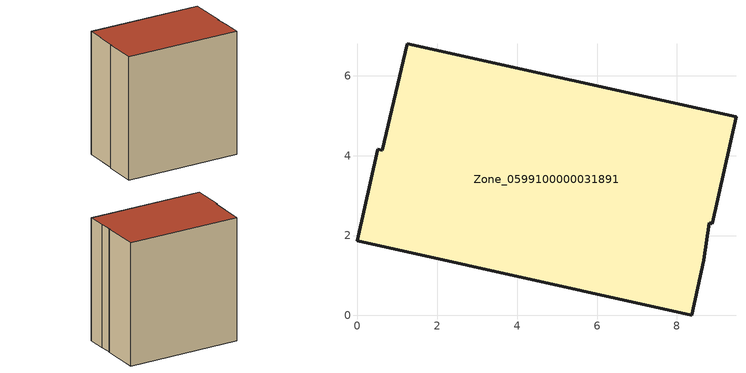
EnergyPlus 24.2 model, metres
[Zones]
Zone_0599100000031891
 floor ground (C_G): 8.37,0 0,1.87 0.51,4.16 0.62,4.14 1.25,6.81 9.48,4.98 8.88,2.3 8.81,2.32 8.68,1.38 z0
 wall outside (C_F): 0.62,4.14 0.51,4.16 0,1.87 8.37,0 8.68,1.38 8.81,2.32 8.88,2.3 9.48,4.98 1.25,6.81 0.62,4.14 z0:9.05
 roof outside (C_R): 8.81,2.32 8.88,2.3 9.48,4.98 1.25,6.81 0.62,4.14 0.51,4.16 0,1.87 8.37,0 8.68,1.38 z9.05
[BUILDING]
Pand.0599100000031891: North Axis=0; Terrain=City; Loads Convergence Tolerance Value=0.04; Temperature Convergence Tolerance Value=0.4; Solar Distribution=FullExterior; Maximum Number of Warmup Days=25; Minimum Number of Warmup Days=1
[Site:Location]
Rotterdam.The.Hague.AP_ZH_NLD Design_Conditions: Latitude=51.96; Longitude=4.45; Time Zone=1; Elevation=-4.5
[SITE:GROUNDTEMPERATURE:BUILDINGSURFACE]
18, 18, 18, 18, 18, 18, 18, 18, 18, 18, 18, 18
[MATERIAL] Thermal Absorptance=0.9; Solar Absorptance=0.7; Visible Absorptance=0.7
Name | Roughness | Thickness | Conductivity | Density | Specific Heat
G.TI.1975-1991 | MediumSmooth | 0.15 | 0.288461 | 540 | 1210
F.TI.1975-1991 | Rough | 0.3 | 0.230769 | 1920 | 840
R.TI.1975-1991 | MediumRough | 0.2 | 0.153846 | 1500 | 1000
[CONSTRUCTION]
C_G: G.TI.1975-1991
C_F: F.TI.1975-1991
C_R: R.TI.1975-1991
[ZONE]
Zone_0599100000031891: Type=1; Multiplier=1; Ceiling Height=Autocalculate; Volume=Autocalculate; Floor Area=autocalculate; Part of Total Floor Area=Yes
[ZONEINFILTRATION:DESIGNFLOWRATE]
Infil_Zone_0599100000031891: Zone or ZoneList or Space or SpaceList=Zone_0599100000031891; Schedule=AlwaysOn; Design Flow Rate Calculation Method=Flow/Area; Flow Rate per Floor Area=0.003; Constant Term Coefficient=1; Temperature Term Coefficient=0; Velocity Term Coefficient=0; Velocity Squared Term Coefficient=0
[HVACTEMPLATE:ZONE:IDEALLOADSAIRSYSTEM]
Zone_0599100000031891: Maximum Heating Supply Air Temperature=50; Minimum Cooling Supply Air Temperature=13; Maximum Heating Supply Air Humidity Ratio=0.0156; Minimum Cooling Supply Air Humidity Ratio=0.0077; Heating Limit=NoLimit; Cooling Limit=NoLimit; Dehumidification Control Type=ConstantSensibleHeatRatio; Cooling Sensible Heat Ratio=0.7; Dehumidification Setpoint=60; Humidification Control Type=None; Humidification Setpoint=30; Outdoor Air Method=None; Outdoor Air Flow Rate per Person=0.00944; Outdoor Air Flow Rate per Zone Floor Area=0; Outdoor Air Flow Rate per Zone=0; Demand Controlled Ventilation Type=None; Outdoor Air Economizer Type=NoEconomizer; Heat Recovery Type=None; Sensible Heat Recovery Effectiveness=0.7; Latent Heat Recovery Effectiveness=0.65
[ZONECONTROL:THERMOSTAT]
ThermostatControl_Zone_0599100000031891: Zone or ZoneList=Zone_0599100000031891; Control Type Schedule=DualSetpointControlType; Control 1=Thermostat_Zone_0599100000031891; Temperature Difference Between Cutout And Setpoint=0
[THERMOSTATSETPOINT:DUALSETPOINT]
Thermostat_Zone_0599100000031891: Heating Setpoint Temperature Schedule=HeatingSetpoint_Zone_0599100000031891; Cooling Setpoint Temperature Schedule=CoolingSetpoint_Zone_0599100000031891
[SCHEDULE:COMPACT]
HeatingSetpoint_Zone_0599100000031891: Through: 12/31, For: AllDays, Until: 24:00, 21
CoolingSetpoint_Zone_0599100000031891: Through: 12/31, For: AllDays, Until: 24:00, 24
DualSetpointControlType: Through: 12/31, For: AllDays, Until: 24:00, 4
AlwaysOn: Through: 12/31, For: AllDays, Until: 24:00, 1
